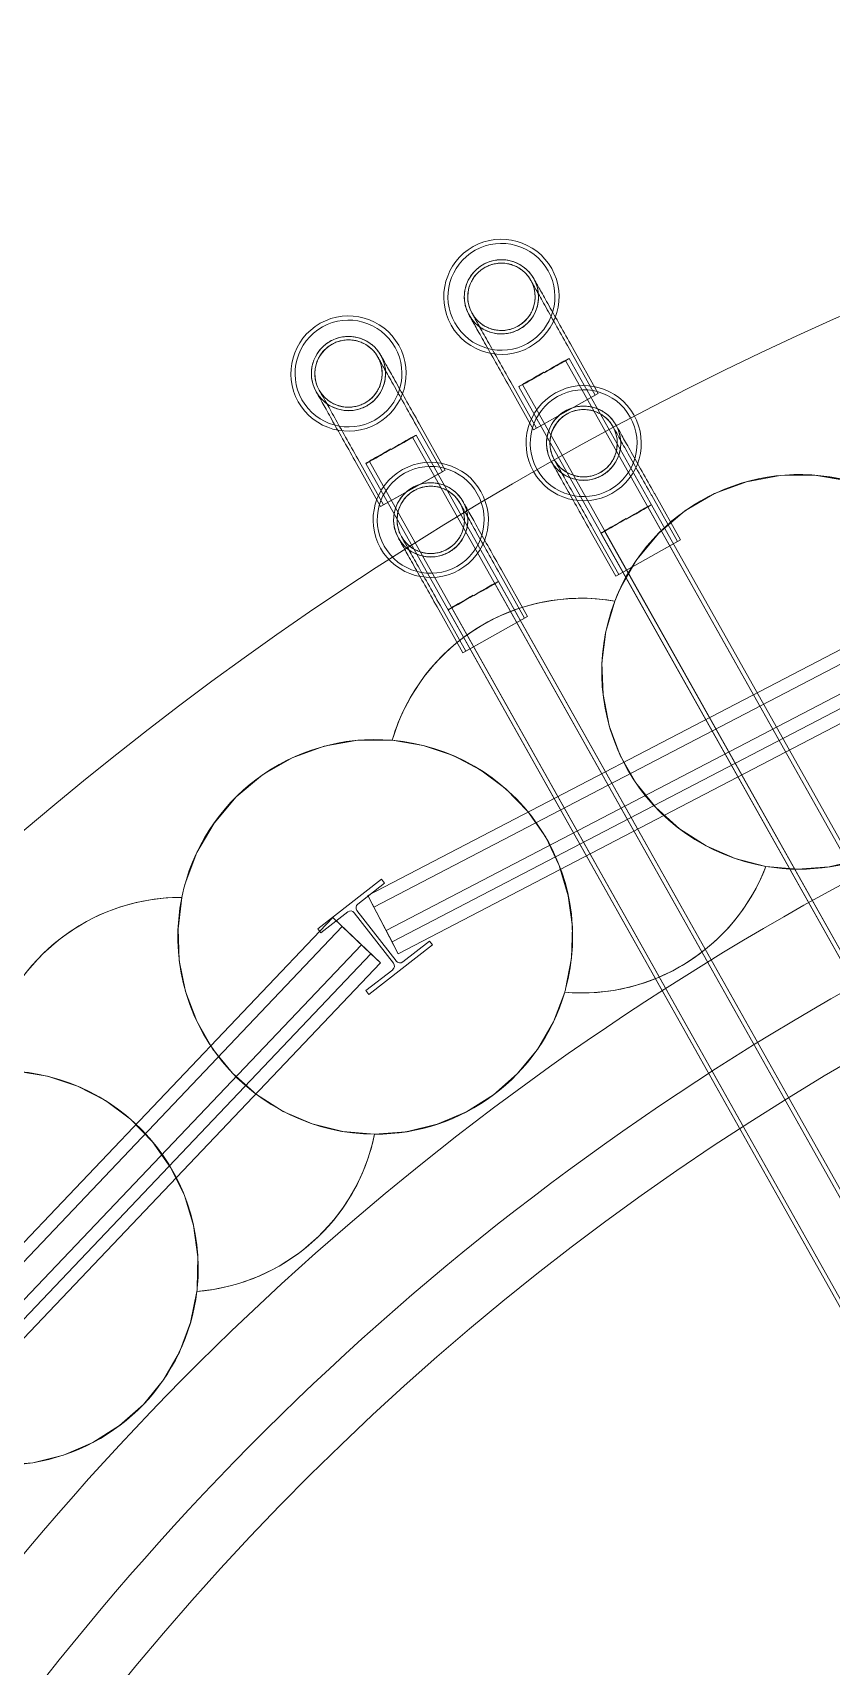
# Model space of a CAD drawing. Header units: metres. Extents: x 1753726 to 1755216, y 5920592 to 5921703.
# Drawn here: x 1754031.978 to 1754033.495, y 5920871.54 to 5920874.645 of the extents above; entities that cross this region are included whole.
import ezdxf

# ---------------------------------------------------------------- set-up
doc = ezdxf.new("R2010")
doc.units = ezdxf.units.M
for name, color, linetype, lineweight in [('A-FLOR-____-OTLN', 9, 'Continuous', 9), ('A-GENM-____-OTLN', 4, 'Continuous', 9), ('A-WALL-____-OTLN', 2, 'Continuous', 9), ('S-BEAM-____-OTLN', 7, 'Continuous', 9), ('S-FNDN-____-OTLN', 7, 'Continuous', 9)]:
    doc.layers.add(name, color=color, linetype=linetype, lineweight=lineweight)

# ---------------------------------------------------------------- blocks, each defined once
blk = doc.blocks.new('Arup_Beam_Steel I Section_UC_AU1 - 150UC30-4478139-X-ARUP-GL-HERNE_BAY_ALIGNMENT')
at = {"layer": 'S-BEAM-____-OTLN'}
for p, q in [((1754032.6408, 5920873.0356), (1754032.5201, 5920872.9416)), ((1754032.5201, 5920872.9416), (1754032.6408, 5920873.0356)), ((1754032.5959, 5920872.9887), (1754032.6466, 5920873.0282)), ((1754032.6466, 5920873.0282), (1754032.5959, 5920872.9887)), ((1754032.6466, 5920873.0282), (1754032.6408, 5920873.0356)), ((1754032.6408, 5920873.0356), (1754032.6466, 5920873.0282)), ((1754032.5259, 5920872.9342), (1754032.5766, 5920872.9737)), ((1754032.5766, 5920872.9737), (1754032.5259, 5920872.9342)), ((1754032.5891, 5920872.9721), (1754032.6637, 5920872.8763)), ((1754032.6637, 5920872.8763), (1754032.5891, 5920872.9721)), ((1754032.6689, 5920872.8804), (1754032.5943, 5920872.9762)), ((1754032.5943, 5920872.9762), (1754032.6689, 5920872.8804)), ((1754032.5201, 5920872.9416), (1754032.5259, 5920872.9342)), ((1754032.5259, 5920872.9342), (1754032.5201, 5920872.9416)), ((1754032.7321, 5920872.9183), (1754032.6814, 5920872.8788)), ((1754032.6814, 5920872.8788), (1754032.7321, 5920872.9183)), ((1754032.7379, 5920872.9109), (1754032.7321, 5920872.9183)), ((1754032.7321, 5920872.9183), (1754032.7379, 5920872.9109)), ((1754032.6171, 5920872.8169), (1754032.7379, 5920872.9109)), ((1754032.7379, 5920872.9109), (1754032.6171, 5920872.8169)), ((1754032.6621, 5920872.8638), (1754032.6114, 5920872.8243)), ((1754032.6114, 5920872.8243), (1754032.6621, 5920872.8638)), ((1754032.6114, 5920872.8243), (1754032.6171, 5920872.8169)), ((1754032.6171, 5920872.8169), (1754032.6114, 5920872.8243))]:
    blk.add_line(p, q, dxfattribs=at)
for centre, major_axis, start_param, end_param in [((1754032.6013, 5920872.9816), (-0.00888, 0.00055), 5.435782, 7.006578), ((1754032.6013, 5920872.9816), (-0.00888, 0.00055), 5.435782, 7.006578), ((1754032.5821, 5920872.9667), (-0.00868, 0.00197), 4.025861, 5.596657), ((1754032.5821, 5920872.9667), (-0.00868, 0.00197), 4.025861, 5.596657), ((1754032.6566, 5920872.8709), (-0.00589, 0.00667), 3.079588, 4.650384), ((1754032.6566, 5920872.8709), (-0.00589, 0.00667), 3.079588, 4.650384), ((1754032.6759, 5920872.8858), (-0.00521, 0.00722), 1.607489, 3.178285), ((1754032.6759, 5920872.8858), (-0.00521, 0.00722), 1.607489, 3.178285)]:
    blk.add_ellipse(centre, major_axis=major_axis, ratio=1, start_param=start_param, end_param=end_param, dxfattribs=at)
blk = doc.blocks.new('308492-ARUP-STTW-MOD-0300_rvt-1-X-ARUP-GL-HERNE_BAY_ALIGNMENT')
at = {"layer": 'A-WALL-____-OTLN'}
for p, q in [((1754034.2468, 5920873.8549), (1754032.6148, 5920873.0051)), ((1754032.6148, 5920873.0051), (1754034.2468, 5920873.8549)), ((1754034.2584, 5920873.8328), (1754032.6264, 5920872.983)), ((1754032.6495, 5920872.9386), (1754034.2815, 5920873.7884)), ((1754034.2815, 5920873.7884), (1754032.6495, 5920872.9386)), ((1754032.661, 5920872.9165), (1754034.293, 5920873.7663)), ((1754032.6726, 5920872.8943), (1754034.3046, 5920873.7441)), ((1754034.3046, 5920873.7441), (1754032.6726, 5920872.8943)), ((1754032.6726, 5920872.8943), (1754034.3046, 5920873.7441)), ((1754034.3046, 5920873.7441), (1754032.6726, 5920872.8943)), ((1754032.6726, 5920872.8943), (1754032.6148, 5920873.0051)), ((1754032.6264, 5920872.983), (1754032.6148, 5920873.0051)), ((1754032.6264, 5920872.983), (1754032.661, 5920872.9165)), ((1754032.5483, 5920872.963), (1754031.2807, 5920871.6293)), ((1754031.2807, 5920871.6293), (1754032.5483, 5920872.963)), ((1754032.5483, 5920872.963), (1754032.6389, 5920872.8769)), ((1754032.5483, 5920872.963), (1754032.5664, 5920872.9458)), ((1754032.5664, 5920872.9458), (1754031.2988, 5920871.6121)), ((1754032.5664, 5920872.9458), (1754032.6208, 5920872.8941)), ((1754032.6726, 5920872.8943), (1754032.6495, 5920872.9386)), ((1754032.6495, 5920872.9386), (1754032.6726, 5920872.8943)), ((1754031.335, 5920871.5777), (1754032.6027, 5920872.9113)), ((1754032.6027, 5920872.9113), (1754031.335, 5920871.5777)), ((1754031.3531, 5920871.5604), (1754032.6208, 5920872.8941)), ((1754032.6027, 5920872.9113), (1754032.6389, 5920872.8769)), ((1754032.6027, 5920872.9113), (1754032.6389, 5920872.8769)), ((1754032.6208, 5920872.8941), (1754032.6389, 5920872.8769)), ((1754032.6726, 5920872.8943), (1754032.661, 5920872.9165)), ((1754031.3713, 5920871.5432), (1754032.6389, 5920872.8769)), ((1754032.6389, 5920872.8769), (1754031.3713, 5920871.5432)), ((1754031.3713, 5920871.5432), (1754032.6389, 5920872.8769)), ((1754032.6389, 5920872.8769), (1754031.3713, 5920871.5432))]:
    blk.add_line(p, q, dxfattribs=at)
at = {"layer": 'S-BEAM-____-OTLN'}
for radius in [5.355, 5.355, 5.355, 5.355, 5.055, 5.055, 5.055, 5.055]:
    blk.add_arc((1754036.0701, 5920868.3196), radius, 354.1279, 174.1279, dxfattribs=at)
at = {"layer": 'S-FNDN-____-OTLN', "flags": 128}
for points in [[(1754033.0938, 5920873.5872), (1754033.1261, 5920873.6437), (1754033.1677, 5920873.6937), (1754033.2173, 5920873.7357), (1754033.2734, 5920873.7686), (1754033.3343, 5920873.7913), (1754033.3983, 5920873.8031), (1754033.4633, 5920873.8037), (1754033.5274, 5920873.793)], [(1754033.5274, 5920873.793), (1754033.4633, 5920873.8037), (1754033.3983, 5920873.8031), (1754033.3343, 5920873.7913), (1754033.2734, 5920873.7686), (1754033.2173, 5920873.7357), (1754033.1677, 5920873.6937), (1754033.1261, 5920873.6437), (1754033.0938, 5920873.5872)], [(1754033.0841, 5920873.5642), (1754033.0887, 5920873.5758), (1754033.0938, 5920873.5872)], [(1754033.0938, 5920873.5872), (1754033.0887, 5920873.5758), (1754033.0841, 5920873.5642)], [(1754033.3712, 5920873.0601), (1754033.3128, 5920873.075), (1754033.2576, 5920873.099), (1754033.2069, 5920873.1315), (1754033.162, 5920873.1718), (1754033.1242, 5920873.2187), (1754033.0944, 5920873.271), (1754033.0734, 5920873.3275), (1754033.0617, 5920873.3866), (1754033.0595, 5920873.4468), (1754033.0671, 5920873.5066), (1754033.0841, 5920873.5642)], [(1754033.0841, 5920873.5642), (1754033.0671, 5920873.5066), (1754033.0595, 5920873.4468), (1754033.0617, 5920873.3866), (1754033.0734, 5920873.3275), (1754033.0944, 5920873.271), (1754033.1242, 5920873.2187), (1754033.162, 5920873.1718), (1754033.2069, 5920873.1315), (1754033.2576, 5920873.099), (1754033.3128, 5920873.075), (1754033.3712, 5920873.0601)], [(1754032.2674, 5920873.0255), (1754032.2899, 5920873.0865), (1754032.3227, 5920873.1426), (1754032.3647, 5920873.1923), (1754032.4146, 5920873.2339), (1754032.471, 5920873.2664), (1754032.5321, 5920873.2885), (1754032.5962, 5920873.2998), (1754032.6612, 5920873.2999)], [(1754032.6612, 5920873.2999), (1754032.5962, 5920873.2998), (1754032.5321, 5920873.2885), (1754032.471, 5920873.2664), (1754032.4146, 5920873.2339), (1754032.3647, 5920873.1923), (1754032.3227, 5920873.1426), (1754032.2899, 5920873.0865), (1754032.2674, 5920873.0255)], [(1754032.6612, 5920873.2999), (1754032.7201, 5920873.29), (1754032.7767, 5920873.271), (1754032.8295, 5920873.2432), (1754032.8772, 5920873.2073), (1754032.9187, 5920873.1644), (1754032.9528, 5920873.1154), (1754032.9787, 5920873.0617), (1754032.9957, 5920873.0045), (1754033.0035, 5920872.9453), (1754033.0018, 5920872.8857), (1754032.9906, 5920872.827)], [(1754032.9906, 5920872.827), (1754033.0018, 5920872.8857), (1754033.0035, 5920872.9453), (1754032.9957, 5920873.0045), (1754032.9787, 5920873.0617), (1754032.9528, 5920873.1154), (1754032.9187, 5920873.1644), (1754032.8772, 5920873.2073), (1754032.8295, 5920873.2432), (1754032.7767, 5920873.271), (1754032.7201, 5920873.29), (1754032.6612, 5920873.2999)], [(1754033.7718, 5920873.2668), (1754033.7413, 5920873.2147), (1754033.7028, 5920873.1682), (1754033.6573, 5920873.1285), (1754033.6061, 5920873.0965), (1754033.5503, 5920873.0733), (1754033.4916, 5920873.0592), (1754033.4314, 5920873.0548), (1754033.3712, 5920873.0601)], [(1754033.3712, 5920873.0601), (1754033.4314, 5920873.0548), (1754033.4916, 5920873.0592), (1754033.5503, 5920873.0733), (1754033.6061, 5920873.0965), (1754033.6573, 5920873.1285), (1754033.7028, 5920873.1682), (1754033.7413, 5920873.2147), (1754033.7718, 5920873.2668)], [(1754032.2616, 5920873.0012), (1754032.2643, 5920873.0134), (1754032.2674, 5920873.0255)], [(1754032.2674, 5920873.0255), (1754032.2643, 5920873.0134), (1754032.2616, 5920873.0012)], [(1754032.6277, 5920872.5513), (1754032.5677, 5920872.5563), (1754032.5093, 5920872.5709), (1754032.4539, 5920872.5946), (1754032.4031, 5920872.6269), (1754032.358, 5920872.667), (1754032.32, 5920872.7137), (1754032.29, 5920872.766), (1754032.2687, 5920872.8223), (1754032.2567, 5920872.8814), (1754032.2543, 5920872.9416), (1754032.2616, 5920873.0012)], [(1754032.2616, 5920873.0012), (1754032.2543, 5920872.9416), (1754032.2567, 5920872.8814), (1754032.2687, 5920872.8223), (1754032.29, 5920872.766), (1754032.32, 5920872.7137), (1754032.358, 5920872.667), (1754032.4031, 5920872.6269), (1754032.4539, 5920872.5946), (1754032.5093, 5920872.5709), (1754032.5677, 5920872.5563), (1754032.6277, 5920872.5513)], [(1754032.9889, 5920872.821), (1754032.9674, 5920872.7646), (1754032.9371, 5920872.7124), (1754032.8987, 5920872.6657), (1754032.8534, 5920872.6258), (1754032.8023, 5920872.5937), (1754032.7466, 5920872.5702), (1754032.6879, 5920872.5559), (1754032.6277, 5920872.5513)], [(1754032.6277, 5920872.5513), (1754032.6879, 5920872.5559), (1754032.7466, 5920872.5702), (1754032.8023, 5920872.5937), (1754032.8534, 5920872.6258), (1754032.8987, 5920872.6657), (1754032.9371, 5920872.7124), (1754032.9674, 5920872.7646), (1754032.9889, 5920872.821)], [(1754031.888, 5920872.6709), (1754031.9477, 5920872.6708), (1754032.0066, 5920872.6613), (1754032.0633, 5920872.6426), (1754032.1163, 5920872.6151), (1754032.1642, 5920872.5796), (1754032.2059, 5920872.5369), (1754032.2403, 5920872.4882), (1754032.2666, 5920872.4346), (1754032.284, 5920872.3775), (1754032.2921, 5920872.3183), (1754032.2907, 5920872.2587)], [(1754032.2907, 5920872.2587), (1754032.2921, 5920872.3183), (1754032.284, 5920872.3775), (1754032.2666, 5920872.4346), (1754032.2403, 5920872.4882), (1754032.2059, 5920872.5369), (1754032.1642, 5920872.5796), (1754032.1163, 5920872.6151), (1754032.0633, 5920872.6426), (1754032.0066, 5920872.6613), (1754031.9477, 5920872.6708), (1754031.888, 5920872.6709)], [(1754031.9782, 5920871.9269), (1754031.9182, 5920871.922), (1754031.8581, 5920871.9268), (1754031.7996, 5920871.9411), (1754031.7441, 5920871.9646), (1754031.6931, 5920871.9967), (1754031.6479, 5920872.0366), (1754031.6097, 5920872.0831), (1754031.5794, 5920872.1352), (1754031.5579, 5920872.1915), (1754031.5456, 5920872.2505), (1754031.5429, 5920872.3105)], [(1754031.5429, 5920872.3105), (1754031.5456, 5920872.2505), (1754031.5579, 5920872.1915), (1754031.5794, 5920872.1352), (1754031.6097, 5920872.0831), (1754031.6479, 5920872.0366), (1754031.6931, 5920871.9967), (1754031.7441, 5920871.9646), (1754031.7996, 5920871.9411), (1754031.8581, 5920871.9268), (1754031.9182, 5920871.922), (1754031.9782, 5920871.9269)], [(1754032.29, 5920872.2525), (1754032.2781, 5920872.1933), (1754032.2568, 5920872.1368), (1754032.2266, 5920872.0845), (1754032.1885, 5920872.0376), (1754032.1434, 5920871.9975), (1754032.0923, 5920871.9652), (1754032.0368, 5920871.9415), (1754031.9782, 5920871.9269)], [(1754031.9782, 5920871.9269), (1754032.0368, 5920871.9415), (1754032.0923, 5920871.9652), (1754032.1434, 5920871.9975), (1754032.1885, 5920872.0376), (1754032.2266, 5920872.0845), (1754032.2568, 5920872.1368), (1754032.2781, 5920872.1933), (1754032.29, 5920872.2525)]]:
    blk.add_lwpolyline(points, dxfattribs=at)
at = {"layer": 'S-FNDN-____-OTLN'}
for centre, radius, start, end in [((1754036.0701, 5920868.3196), 6.325, 354.12789, 174.12789), ((1754036.0701, 5920868.3196), 6.325, 354.12789, 174.12789), ((1754033.4342, 5920873.4298), 0.375, 75.5975, 158.9741), ((1754033.4342, 5920873.4298), 0.375, 158.9741, 260.3343), ((1754033.4342, 5920873.4298), 0.375, 158.9741, 260.3343), ((1754036.0701, 5920868.3196), 5.175, 354.1279, 174.1279), ((1754036.0701, 5920868.3196), 5.175, 354.1279, 174.1279), ((1754033.4342, 5920873.4298), 0.375, 260.3343, 334.2373), ((1754033.0212, 5920873.1947), 0.375, 265.0712, 332.0226), ((1754032.2603, 5920872.6263), 0.375, 89.808, 173.1846), ((1754032.2603, 5920872.6263), 0.375, 89.808, 173.1846), ((1754032.2603, 5920872.6263), 0.375, 89.808, 161.4963), ((1754032.629, 5920872.9262), 0.375, 343.711, 344.6542), ((1754032.629, 5920872.9262), 0.375, 343.711, 344.6542), ((1754032.629, 5920872.9262), 0.375, 269.808, 343.711), ((1754031.9177, 5920872.297), 0.375, 354.1279, 94.5448), ((1754031.9177, 5920872.297), 0.375, 354.1279, 94.5448), ((1754032.2603, 5920872.6263), 0.375, 274.5448, 348.4478), ((1754032.2603, 5920872.6263), 0.375, 274.5448, 348.4478), ((1754032.2603, 5920872.6263), 0.375, 341.4963, 348.4478), ((1754032.2603, 5920872.6263), 0.375, 274.5448, 341.4963), ((1754032.2603, 5920872.6263), 0.375, 274.5448, 341.4963), ((1754031.9177, 5920872.297), 0.375, 177.9215, 279.2817), ((1754031.9177, 5920872.297), 0.375, 279.2817, 353.1846), ((1754031.9177, 5920872.297), 0.375, 279.2817, 353.1846), ((1754031.9177, 5920872.297), 0.375, 353.1846, 354.1279), ((1754031.9177, 5920872.297), 0.375, 353.1846, 354.1279)]:
    blk.add_arc(centre, radius, start, end, dxfattribs=at)
for centre, major_axis, start_param, end_param in [((1754033.4342, 5920873.4298), (0.2963, 0.2298), 0.659712, 2.114909), ((1754033.0212, 5920873.1947), (0.3284, 0.1811), 0.897999, 2.353196), ((1754033.0212, 5920873.1947), (0.314, 0.2051), 0.823538, 2.278735), ((1754033.0212, 5920873.1947), (0.3482, 0.1392), 1.021724, 2.272921), ((1754033.0212, 5920873.1947), (0.314, 0.2051), 0.823538, 2.074736), ((1754033.0212, 5920873.1947), (0.3284, 0.1811), 2.149196, 2.353196), ((1754033.0212, 5920873.1947), (0.2791, 0.2505), 1.921793, 2.125792), ((1754032.629, 5920872.9262), (0.3646, 0.0879), 1.248213, 2.70341), ((1754032.629, 5920872.9262), (0.3733, 0.036), 1.388634, 2.843831), ((1754032.629, 5920872.9262), (-0.3649, 0.0864), 3.106373, 4.858979), ((1754032.629, 5920872.9262), (-0.34, 0.1583), 3.309469, 5.062076), ((1754033.4342, 5920873.4298), (0.2633, 0.267), 3.751291, 5.041141), ((1754033.0212, 5920873.1947), (-0.0612, 0.37), 2.891684, 4.181534), ((1754033.0212, 5920873.1947), (-0.2299, 0.2963), 2.395757, 3.685606), ((1754033.0212, 5920873.1947), (-0.0612, 0.37), 4.060208, 4.181534), ((1754033.0212, 5920873.1947), (-0.322, 0.1922), 3.191445, 3.312772), ((1754033.0212, 5920873.1947), (-0.2299, 0.2963), 2.395757, 3.56428), ((1754032.2603, 5920872.6263), (0.1051, 0.36), 0.280613, 1.531811), ((1754032.629, 5920872.9262), (0.2006, 0.3168), 1.933632, 3.702701), ((1754032.629, 5920872.9262), (0.2837, 0.2452), 2.227195, 3.996264), ((1754032.629, 5920872.9262), (-0.0452, 0.3723), 3.017428, 4.307278), ((1754032.2603, 5920872.6263), (0.3468, 0.1428), 5.56965, 5.690976)]:
    blk.add_ellipse(centre, major_axis=major_axis, ratio=1, start_param=start_param, end_param=end_param, dxfattribs=at)
at = {"layer": 'S-BEAM-____-OTLN'}
blk.add_blockref('Arup_Beam_Steel I Section_UC_AU1 - 150UC30-4478139-X-ARUP-GL-HERNE_BAY_ALIGNMENT', (0, 0), dxfattribs=at)
blk = doc.blocks.new('WSL_Vent Type A - WSL_Vent Type A-5060840-X-ARUP-GL-HERNE_BAY_ALIGNMENT')
at = {"layer": 'A-GENM-____-OTLN'}
for p, q in [((-0.15, 0.0705), (-0.25, 0.0705)), ((-0.25, 0.0705), (-0.25, -0.0705)), ((-0.25, 0.0705), (-0.25, -0.0705)), ((-0.15, 0.064), (-0.25, 0.064)), ((-0.25, -0.064), (-0.25, 0.064)), ((-0.25, -0.064), (-0.25, 0.064)), ((-0.165, 0.055), (-4.1148, 0.055)), ((-0.165, 0.047), (-4.1148, 0.047)), ((-4.1148, -0.047), (-0.165, -0.047)), ((-4.1148, -0.055), (-0.165, -0.055)), ((-0.25, -0.064), (-0.15, -0.064)), ((-0.25, -0.0705), (-0.15, -0.0705))]:
    blk.add_line(p, q, dxfattribs=at)
at = {"layer": 'A-GENM-____-OTLN', "flags": 128}
for points in [[(-0.15, 0.0705), (-0.144, 0.0705), (-0.138, 0.0705), (-0.132, 0.0705), (-0.1261, 0.0705), (-0.1202, 0.0705), (-0.1143, 0.0705), (-0.1085, 0.0705), (-0.1028, 0.0705), (-0.0972, 0.0705), (-0.0916, 0.0705), (-0.0861, 0.0705), (-0.0807, 0.0705), (-0.0755, 0.0705), (-0.0703, 0.0705), (-0.0653, 0.0705), (-0.0604, 0.0705), (-0.0557, 0.0705), (-0.0511, 0.0705), (-0.0467, 0.0705), (-0.0424, 0.0705), (-0.0383, 0.0705), (-0.0344, 0.0705), (-0.0307, 0.0705), (-0.0271, 0.0705), (-0.0238, 0.0705), (-0.0206, 0.0705), (-0.0177, 0.0705), (-0.015, 0.0705), (-0.0125, 0.0705), (-0.0102, 0.0705), (-0.0081, 0.0705), (-0.0063, 0.0705), (-0.0047, 0.0705), (-0.0033, 0.0705), (-0.0022, 0.0705), (-0.0013, 0.0705), (-0.0006, 0.0705), (-0.0002, 0.0705), (0, 0.0705)], [(-0.15, 0.064), (-0.144, 0.064), (-0.138, 0.064), (-0.132, 0.064), (-0.1261, 0.064), (-0.1202, 0.064), (-0.1143, 0.064), (-0.1085, 0.064), (-0.1028, 0.064), (-0.0972, 0.064), (-0.0916, 0.064), (-0.0861, 0.064), (-0.0807, 0.064), (-0.0755, 0.064), (-0.0703, 0.064), (-0.0653, 0.064), (-0.0604, 0.064), (-0.0557, 0.064), (-0.0511, 0.064), (-0.0467, 0.064), (-0.0424, 0.064), (-0.0383, 0.064), (-0.0344, 0.064), (-0.0307, 0.064), (-0.0271, 0.064), (-0.0238, 0.064), (-0.0206, 0.064), (-0.0177, 0.064), (-0.015, 0.064), (-0.0125, 0.064), (-0.0102, 0.064), (-0.0081, 0.064), (-0.0063, 0.064), (-0.0047, 0.064), (-0.0033, 0.064), (-0.0022, 0.064), (-0.0013, 0.064), (-0.0006, 0.064), (-0.0002, 0.064), (0, 0.064)], [(0, -0.0705), (-0.0028, -0.0704), (-0.0056, -0.0703), (-0.0084, -0.07), (-0.0112, -0.0696), (-0.014, -0.0691), (-0.0168, -0.0685), (-0.0195, -0.0678), (-0.0222, -0.0669), (-0.0248, -0.066), (-0.0275, -0.0649), (-0.03, -0.0638), (-0.0326, -0.0625), (-0.035, -0.0612), (-0.0374, -0.0597), (-0.0398, -0.0582), (-0.0421, -0.0565), (-0.0443, -0.0548), (-0.0465, -0.053), (-0.0486, -0.0511), (-0.0506, -0.0491), (-0.0525, -0.0471), (-0.0543, -0.0449), (-0.0561, -0.0427), (-0.0578, -0.0404), (-0.0593, -0.0381), (-0.0608, -0.0357), (-0.0622, -0.0332), (-0.0635, -0.0307), (-0.0646, -0.0282), (-0.0657, -0.0255), (-0.0667, -0.0229), (-0.0675, -0.0202), (-0.0683, -0.0175), (-0.0689, -0.0148), (-0.0695, -0.012), (-0.0699, -0.0092), (-0.0702, -0.0064), (-0.0704, -0.0036), (-0.0705, -0.0008), (-0.0705, 0.0021), (-0.0703, 0.0049), (-0.0701, 0.0077), (-0.0697, 0.0105), (-0.0692, 0.0133), (-0.0687, 0.016), (-0.068, 0.0188), (-0.0672, 0.0215), (-0.0662, 0.0241), (-0.0652, 0.0268), (-0.0641, 0.0293), (-0.0629, 0.0319), (-0.0616, 0.0344), (-0.0601, 0.0368), (-0.0586, 0.0392), (-0.057, 0.0415), (-0.0553, 0.0437), (-0.0535, 0.0459), (-0.0516, 0.048), (-0.0497, 0.05), (-0.0476, 0.052), (-0.0455, 0.0538), (-0.0433, 0.0556), (-0.0411, 0.0573), (-0.0387, 0.0589), (-0.0363, 0.0604), (-0.0339, 0.0618), (-0.0314, 0.0631), (-0.0288, 0.0643), (-0.0263, 0.0654), (-0.0236, 0.0664), (-0.0209, 0.0673), (-0.0182, 0.0681), (-0.0155, 0.0688), (-0.0127, 0.0693), (-0.0099, 0.0698), (-0.0071, 0.0701), (-0.0043, 0.0704), (-0.0015, 0.0705), (0, 0.0705)], [(0, 0.064), (-0.0026, 0.0639), (-0.0051, 0.0638), (-0.0077, 0.0635), (-0.0102, 0.0632), (-0.0127, 0.0627), (-0.0152, 0.0622), (-0.0177, 0.0615), (-0.0201, 0.0608), (-0.0225, 0.0599), (-0.0249, 0.0589), (-0.0273, 0.0579), (-0.0296, 0.0568), (-0.0318, 0.0555), (-0.034, 0.0542), (-0.0361, 0.0528), (-0.0382, 0.0513), (-0.0402, 0.0498), (-0.0422, 0.0481), (-0.0441, 0.0464), (-0.0459, 0.0446), (-0.0477, 0.0427), (-0.0493, 0.0408), (-0.0509, 0.0388), (-0.0524, 0.0367), (-0.0539, 0.0346), (-0.0552, 0.0324), (-0.0564, 0.0302), (-0.0576, 0.0279), (-0.0587, 0.0256), (-0.0597, 0.0232), (-0.0605, 0.0208), (-0.0613, 0.0183), (-0.062, 0.0159), (-0.0626, 0.0134), (-0.0631, 0.0109), (-0.0635, 0.0083), (-0.0637, 0.0058), (-0.0639, 0.0032), (-0.064, 0.0007), (-0.064, -0.0019), (-0.0638, -0.0044), (-0.0636, -0.007), (-0.0633, -0.0095), (-0.0629, -0.012), (-0.0623, -0.0145), (-0.0617, -0.017), (-0.061, -0.0195), (-0.0601, -0.0219), (-0.0592, -0.0243), (-0.0582, -0.0266), (-0.0571, -0.0289), (-0.0559, -0.0312), (-0.0546, -0.0334), (-0.0532, -0.0356), (-0.0517, -0.0377), (-0.0502, -0.0397), (-0.0486, -0.0417), (-0.0469, -0.0436), (-0.0451, -0.0454), (-0.0432, -0.0472), (-0.0413, -0.0489), (-0.0393, -0.0505), (-0.0373, -0.052), (-0.0352, -0.0535), (-0.033, -0.0548), (-0.0308, -0.0561), (-0.0285, -0.0573), (-0.0262, -0.0584), (-0.0238, -0.0594), (-0.0214, -0.0603), (-0.019, -0.0611), (-0.0166, -0.0618), (-0.0141, -0.0624), (-0.0116, -0.0629), (-0.009, -0.0634), (-0.0065, -0.0637), (-0.0039, -0.0639), (-0.0014, -0.064), (0, -0.064)], [(0, 0.0705), (0.0028, 0.0704), (0.0056, 0.0703), (0.0084, 0.07), (0.0112, 0.0696), (0.014, 0.0691), (0.0168, 0.0685), (0.0195, 0.0678), (0.0222, 0.0669), (0.0248, 0.066), (0.0275, 0.0649), (0.03, 0.0638), (0.0326, 0.0625), (0.035, 0.0612), (0.0374, 0.0597), (0.0398, 0.0582), (0.0421, 0.0565), (0.0443, 0.0548), (0.0465, 0.053), (0.0486, 0.0511), (0.0506, 0.0491), (0.0525, 0.0471), (0.0543, 0.0449), (0.0561, 0.0427), (0.0578, 0.0404), (0.0593, 0.0381), (0.0608, 0.0357), (0.0622, 0.0332), (0.0635, 0.0307), (0.0646, 0.0282), (0.0657, 0.0255), (0.0667, 0.0229), (0.0675, 0.0202), (0.0683, 0.0175), (0.0689, 0.0148), (0.0695, 0.012), (0.0699, 0.0092), (0.0702, 0.0064), (0.0704, 0.0036), (0.0705, 0.0008), (0.0705, -0.0021), (0.0703, -0.0049), (0.0701, -0.0077), (0.0697, -0.0105), (0.0692, -0.0133), (0.0687, -0.016), (0.068, -0.0188), (0.0672, -0.0215), (0.0662, -0.0241), (0.0652, -0.0268), (0.0641, -0.0293), (0.0629, -0.0319), (0.0616, -0.0344), (0.0601, -0.0368), (0.0586, -0.0392), (0.057, -0.0415), (0.0553, -0.0437), (0.0535, -0.0459), (0.0516, -0.048), (0.0497, -0.05), (0.0476, -0.052), (0.0455, -0.0538), (0.0433, -0.0556), (0.0411, -0.0573), (0.0387, -0.0589), (0.0363, -0.0604), (0.0339, -0.0618), (0.0314, -0.0631), (0.0288, -0.0643), (0.0263, -0.0654), (0.0236, -0.0664), (0.0209, -0.0673), (0.0182, -0.0681), (0.0155, -0.0688), (0.0127, -0.0693), (0.0099, -0.0698), (0.0071, -0.0701), (0.0043, -0.0704), (0.0015, -0.0705), (0, -0.0705)], [(0, -0.064), (0.0026, -0.0639), (0.0051, -0.0638), (0.0077, -0.0635), (0.0102, -0.0632), (0.0127, -0.0627), (0.0152, -0.0622), (0.0177, -0.0615), (0.0201, -0.0608), (0.0225, -0.0599), (0.0249, -0.0589), (0.0273, -0.0579), (0.0296, -0.0568), (0.0318, -0.0555), (0.034, -0.0542), (0.0361, -0.0528), (0.0382, -0.0513), (0.0402, -0.0498), (0.0422, -0.0481), (0.0441, -0.0464), (0.0459, -0.0446), (0.0477, -0.0427), (0.0493, -0.0408), (0.0509, -0.0388), (0.0524, -0.0367), (0.0539, -0.0346), (0.0552, -0.0324), (0.0564, -0.0302), (0.0576, -0.0279), (0.0587, -0.0256), (0.0597, -0.0232), (0.0605, -0.0208), (0.0613, -0.0183), (0.062, -0.0159), (0.0626, -0.0134), (0.0631, -0.0109), (0.0635, -0.0083), (0.0637, -0.0058), (0.0639, -0.0032), (0.064, -0.0007), (0.064, 0.0019), (0.0638, 0.0044), (0.0636, 0.007), (0.0633, 0.0095), (0.0629, 0.012), (0.0623, 0.0145), (0.0617, 0.017), (0.061, 0.0195), (0.0601, 0.0219), (0.0592, 0.0243), (0.0582, 0.0266), (0.0571, 0.0289), (0.0559, 0.0312), (0.0546, 0.0334), (0.0532, 0.0356), (0.0517, 0.0377), (0.0502, 0.0397), (0.0486, 0.0417), (0.0469, 0.0436), (0.0451, 0.0454), (0.0432, 0.0472), (0.0413, 0.0489), (0.0393, 0.0505), (0.0373, 0.052), (0.0352, 0.0535), (0.033, 0.0548), (0.0308, 0.0561), (0.0285, 0.0573), (0.0262, 0.0584), (0.0238, 0.0594), (0.0214, 0.0603), (0.019, 0.0611), (0.0166, 0.0618), (0.0141, 0.0624), (0.0116, 0.0629), (0.009, 0.0634), (0.0065, 0.0637), (0.0039, 0.0639), (0.0014, 0.064), (0, 0.064)], [(0, -0.064), (-0.0001, -0.064), (-0.0005, -0.064), (-0.0011, -0.064), (-0.0019, -0.064), (-0.003, -0.064), (-0.0043, -0.064), (-0.0058, -0.064), (-0.0076, -0.064), (-0.0096, -0.064), (-0.0118, -0.064), (-0.0143, -0.064), (-0.017, -0.064), (-0.0198, -0.064), (-0.0229, -0.064), (-0.0262, -0.064), (-0.0297, -0.064), (-0.0334, -0.064), (-0.0372, -0.064), (-0.0413, -0.064), (-0.0455, -0.064), (-0.0499, -0.064), (-0.0544, -0.064), (-0.0591, -0.064), (-0.064, -0.064), (-0.069, -0.064), (-0.0741, -0.064), (-0.0793, -0.064), (-0.0846, -0.064), (-0.0901, -0.064), (-0.0956, -0.064), (-0.1013, -0.064), (-0.107, -0.064), (-0.1128, -0.064), (-0.1186, -0.064), (-0.1245, -0.064), (-0.1304, -0.064), (-0.1364, -0.064), (-0.1424, -0.064), (-0.1484, -0.064), (-0.15, -0.064)], [(0, -0.0705), (-0.0001, -0.0705), (-0.0005, -0.0705), (-0.0011, -0.0705), (-0.0019, -0.0705), (-0.003, -0.0705), (-0.0043, -0.0705), (-0.0058, -0.0705), (-0.0076, -0.0705), (-0.0096, -0.0705), (-0.0118, -0.0705), (-0.0143, -0.0705), (-0.017, -0.0705), (-0.0198, -0.0705), (-0.0229, -0.0705), (-0.0262, -0.0705), (-0.0297, -0.0705), (-0.0334, -0.0705), (-0.0372, -0.0705), (-0.0413, -0.0705), (-0.0455, -0.0705), (-0.0499, -0.0705), (-0.0544, -0.0705), (-0.0591, -0.0705), (-0.064, -0.0705), (-0.069, -0.0705), (-0.0741, -0.0705), (-0.0793, -0.0705), (-0.0846, -0.0705), (-0.0901, -0.0705), (-0.0956, -0.0705), (-0.1013, -0.0705), (-0.107, -0.0705), (-0.1128, -0.0705), (-0.1186, -0.0705), (-0.1245, -0.0705), (-0.1304, -0.0705), (-0.1364, -0.0705), (-0.1424, -0.0705), (-0.1484, -0.0705), (-0.15, -0.0705)]]:
    blk.add_lwpolyline(points, dxfattribs=at)
at = {"layer": 'A-GENM-____-OTLN'}
for radius, start, end in [(0.1095, 0, 180), (0.1095, 0, 180), (0.1015, 0, 180), (0.1015, 0, 180), (0.1095, 180, 0), (0.1095, 180, 0), (0.1015, 180, 0), (0.1015, 180, 0)]:
    blk.add_arc((0, 0), radius, start, end, dxfattribs=at)
for centre, major_axis, ratio, start_param, end_param in [((0, 0), (0, 0.0705), 1, 0, 3.141593), ((0, 0), (0.064, 0), 1, 1.570796, 4.712389), ((0, 0), (0, 0.0705), 1, 3.141593, 6.283185), ((0, 0), (0.064, 0), 1, 4.712389, 7.853982), ((-0.165, 0), (0, 0.055), 0.009999, 4.712389, 7.853982), ((-0.165, 0), (0, 0.047), 0.009999, 4.712389, 7.853982), ((-0.165, 0), (0, 0.055), 0.009999, 1.570796, 4.712389), ((-0.165, 0), (0, 0.047), 0.009999, 1.570796, 4.712389)]:
    blk.add_ellipse(centre, major_axis=major_axis, ratio=ratio, start_param=start_param, end_param=end_param, dxfattribs=at)
blk = doc.blocks.new('WSL_Vent Type A - WSL_Vent Type A-5060841-X-ARUP-GL-HERNE_BAY_ALIGNMENT')
at = {"layer": 'A-GENM-____-OTLN'}
for p, q in [((-0.15, 0.0705), (-0.25, 0.0705)), ((-0.25, 0.0705), (-0.25, -0.0705)), ((-0.25, 0.0705), (-0.25, -0.0705)), ((-0.15, 0.064), (-0.25, 0.064)), ((-0.25, -0.064), (-0.25, 0.064)), ((-0.25, -0.064), (-0.25, 0.064)), ((-0.165, 0.055), (-4.4338, 0.055)), ((-0.165, 0.047), (-4.4338, 0.047)), ((-4.4338, -0.047), (-0.165, -0.047)), ((-4.4338, -0.055), (-0.165, -0.055)), ((-0.25, -0.064), (-0.15, -0.064)), ((-0.25, -0.0705), (-0.15, -0.0705))]:
    blk.add_line(p, q, dxfattribs=at)
at = {"layer": 'A-GENM-____-OTLN', "flags": 128}
for points in [[(-0.15, 0.0705), (-0.144, 0.0705), (-0.138, 0.0705), (-0.132, 0.0705), (-0.1261, 0.0705), (-0.1202, 0.0705), (-0.1143, 0.0705), (-0.1085, 0.0705), (-0.1028, 0.0705), (-0.0972, 0.0705), (-0.0916, 0.0705), (-0.0861, 0.0705), (-0.0807, 0.0705), (-0.0755, 0.0705), (-0.0703, 0.0705), (-0.0653, 0.0705), (-0.0604, 0.0705), (-0.0557, 0.0705), (-0.0511, 0.0705), (-0.0467, 0.0705), (-0.0424, 0.0705), (-0.0383, 0.0705), (-0.0344, 0.0705), (-0.0307, 0.0705), (-0.0271, 0.0705), (-0.0238, 0.0705), (-0.0206, 0.0705), (-0.0177, 0.0705), (-0.015, 0.0705), (-0.0125, 0.0705), (-0.0102, 0.0705), (-0.0081, 0.0705), (-0.0063, 0.0705), (-0.0047, 0.0705), (-0.0033, 0.0705), (-0.0022, 0.0705), (-0.0013, 0.0705), (-0.0006, 0.0705), (-0.0002, 0.0705), (0, 0.0705)], [(-0.15, 0.064), (-0.144, 0.064), (-0.138, 0.064), (-0.132, 0.064), (-0.1261, 0.064), (-0.1202, 0.064), (-0.1143, 0.064), (-0.1085, 0.064), (-0.1028, 0.064), (-0.0972, 0.064), (-0.0916, 0.064), (-0.0861, 0.064), (-0.0807, 0.064), (-0.0755, 0.064), (-0.0703, 0.064), (-0.0653, 0.064), (-0.0604, 0.064), (-0.0557, 0.064), (-0.0511, 0.064), (-0.0467, 0.064), (-0.0424, 0.064), (-0.0383, 0.064), (-0.0344, 0.064), (-0.0307, 0.064), (-0.0271, 0.064), (-0.0238, 0.064), (-0.0206, 0.064), (-0.0177, 0.064), (-0.015, 0.064), (-0.0125, 0.064), (-0.0102, 0.064), (-0.0081, 0.064), (-0.0063, 0.064), (-0.0047, 0.064), (-0.0033, 0.064), (-0.0022, 0.064), (-0.0013, 0.064), (-0.0006, 0.064), (-0.0002, 0.064), (0, 0.064)], [(0, -0.0705), (-0.0028, -0.0704), (-0.0056, -0.0703), (-0.0084, -0.07), (-0.0112, -0.0696), (-0.014, -0.0691), (-0.0168, -0.0685), (-0.0195, -0.0678), (-0.0222, -0.0669), (-0.0248, -0.066), (-0.0275, -0.0649), (-0.03, -0.0638), (-0.0326, -0.0625), (-0.035, -0.0612), (-0.0374, -0.0597), (-0.0398, -0.0582), (-0.0421, -0.0565), (-0.0443, -0.0548), (-0.0465, -0.053), (-0.0486, -0.0511), (-0.0506, -0.0491), (-0.0525, -0.0471), (-0.0543, -0.0449), (-0.0561, -0.0427), (-0.0578, -0.0404), (-0.0593, -0.0381), (-0.0608, -0.0357), (-0.0622, -0.0332), (-0.0635, -0.0307), (-0.0646, -0.0282), (-0.0657, -0.0255), (-0.0667, -0.0229), (-0.0675, -0.0202), (-0.0683, -0.0175), (-0.0689, -0.0148), (-0.0695, -0.012), (-0.0699, -0.0092), (-0.0702, -0.0064), (-0.0704, -0.0036), (-0.0705, -0.0008), (-0.0705, 0.0021), (-0.0703, 0.0049), (-0.0701, 0.0077), (-0.0697, 0.0105), (-0.0692, 0.0133), (-0.0687, 0.016), (-0.068, 0.0188), (-0.0672, 0.0215), (-0.0662, 0.0241), (-0.0652, 0.0268), (-0.0641, 0.0293), (-0.0629, 0.0319), (-0.0616, 0.0344), (-0.0601, 0.0368), (-0.0586, 0.0392), (-0.057, 0.0415), (-0.0553, 0.0437), (-0.0535, 0.0459), (-0.0516, 0.048), (-0.0497, 0.05), (-0.0476, 0.052), (-0.0455, 0.0538), (-0.0433, 0.0556), (-0.0411, 0.0573), (-0.0387, 0.0589), (-0.0363, 0.0604), (-0.0339, 0.0618), (-0.0314, 0.0631), (-0.0288, 0.0643), (-0.0263, 0.0654), (-0.0236, 0.0664), (-0.0209, 0.0673), (-0.0182, 0.0681), (-0.0155, 0.0688), (-0.0127, 0.0693), (-0.0099, 0.0698), (-0.0071, 0.0701), (-0.0043, 0.0704), (-0.0015, 0.0705), (0, 0.0705)], [(0, 0.064), (-0.0026, 0.0639), (-0.0051, 0.0638), (-0.0077, 0.0635), (-0.0102, 0.0632), (-0.0127, 0.0627), (-0.0152, 0.0622), (-0.0177, 0.0615), (-0.0201, 0.0608), (-0.0225, 0.0599), (-0.0249, 0.0589), (-0.0273, 0.0579), (-0.0296, 0.0568), (-0.0318, 0.0555), (-0.034, 0.0542), (-0.0361, 0.0528), (-0.0382, 0.0513), (-0.0402, 0.0498), (-0.0422, 0.0481), (-0.0441, 0.0464), (-0.0459, 0.0446), (-0.0477, 0.0427), (-0.0493, 0.0408), (-0.0509, 0.0388), (-0.0524, 0.0367), (-0.0539, 0.0346), (-0.0552, 0.0324), (-0.0564, 0.0302), (-0.0576, 0.0279), (-0.0587, 0.0256), (-0.0597, 0.0232), (-0.0605, 0.0208), (-0.0613, 0.0183), (-0.062, 0.0159), (-0.0626, 0.0134), (-0.0631, 0.0109), (-0.0635, 0.0083), (-0.0637, 0.0058), (-0.0639, 0.0032), (-0.064, 0.0007), (-0.064, -0.0019), (-0.0638, -0.0044), (-0.0636, -0.007), (-0.0633, -0.0095), (-0.0629, -0.012), (-0.0623, -0.0145), (-0.0617, -0.017), (-0.061, -0.0195), (-0.0601, -0.0219), (-0.0592, -0.0243), (-0.0582, -0.0266), (-0.0571, -0.0289), (-0.0559, -0.0312), (-0.0546, -0.0334), (-0.0532, -0.0356), (-0.0517, -0.0377), (-0.0502, -0.0397), (-0.0486, -0.0417), (-0.0469, -0.0436), (-0.0451, -0.0454), (-0.0432, -0.0472), (-0.0413, -0.0489), (-0.0393, -0.0505), (-0.0373, -0.052), (-0.0352, -0.0535), (-0.033, -0.0548), (-0.0308, -0.0561), (-0.0285, -0.0573), (-0.0262, -0.0584), (-0.0238, -0.0594), (-0.0214, -0.0603), (-0.019, -0.0611), (-0.0166, -0.0618), (-0.0141, -0.0624), (-0.0116, -0.0629), (-0.009, -0.0634), (-0.0065, -0.0637), (-0.0039, -0.0639), (-0.0014, -0.064), (0, -0.064)], [(0, 0.0705), (0.0028, 0.0704), (0.0056, 0.0703), (0.0084, 0.07), (0.0112, 0.0696), (0.014, 0.0691), (0.0168, 0.0685), (0.0195, 0.0678), (0.0222, 0.0669), (0.0248, 0.066), (0.0275, 0.0649), (0.03, 0.0638), (0.0326, 0.0625), (0.035, 0.0612), (0.0374, 0.0597), (0.0398, 0.0582), (0.0421, 0.0565), (0.0443, 0.0548), (0.0465, 0.053), (0.0486, 0.0511), (0.0506, 0.0491), (0.0525, 0.0471), (0.0543, 0.0449), (0.0561, 0.0427), (0.0578, 0.0404), (0.0593, 0.0381), (0.0608, 0.0357), (0.0622, 0.0332), (0.0635, 0.0307), (0.0646, 0.0282), (0.0657, 0.0255), (0.0667, 0.0229), (0.0675, 0.0202), (0.0683, 0.0175), (0.0689, 0.0148), (0.0695, 0.012), (0.0699, 0.0092), (0.0702, 0.0064), (0.0704, 0.0036), (0.0705, 0.0008), (0.0705, -0.0021), (0.0703, -0.0049), (0.0701, -0.0077), (0.0697, -0.0105), (0.0692, -0.0133), (0.0687, -0.016), (0.068, -0.0188), (0.0672, -0.0215), (0.0662, -0.0241), (0.0652, -0.0268), (0.0641, -0.0293), (0.0629, -0.0319), (0.0616, -0.0344), (0.0601, -0.0368), (0.0586, -0.0392), (0.057, -0.0415), (0.0553, -0.0437), (0.0535, -0.0459), (0.0516, -0.048), (0.0497, -0.05), (0.0476, -0.052), (0.0455, -0.0538), (0.0433, -0.0556), (0.0411, -0.0573), (0.0387, -0.0589), (0.0363, -0.0604), (0.0339, -0.0618), (0.0314, -0.0631), (0.0288, -0.0643), (0.0263, -0.0654), (0.0236, -0.0664), (0.0209, -0.0673), (0.0182, -0.0681), (0.0155, -0.0688), (0.0127, -0.0693), (0.0099, -0.0698), (0.0071, -0.0701), (0.0043, -0.0704), (0.0015, -0.0705), (0, -0.0705)], [(0, -0.064), (0.0026, -0.0639), (0.0051, -0.0638), (0.0077, -0.0635), (0.0102, -0.0632), (0.0127, -0.0627), (0.0152, -0.0622), (0.0177, -0.0615), (0.0201, -0.0608), (0.0225, -0.0599), (0.0249, -0.0589), (0.0273, -0.0579), (0.0296, -0.0568), (0.0318, -0.0555), (0.034, -0.0542), (0.0361, -0.0528), (0.0382, -0.0513), (0.0402, -0.0498), (0.0422, -0.0481), (0.0441, -0.0464), (0.0459, -0.0446), (0.0477, -0.0427), (0.0493, -0.0408), (0.0509, -0.0388), (0.0524, -0.0367), (0.0539, -0.0346), (0.0552, -0.0324), (0.0564, -0.0302), (0.0576, -0.0279), (0.0587, -0.0256), (0.0597, -0.0232), (0.0605, -0.0208), (0.0613, -0.0183), (0.062, -0.0159), (0.0626, -0.0134), (0.0631, -0.0109), (0.0635, -0.0083), (0.0637, -0.0058), (0.0639, -0.0032), (0.064, -0.0007), (0.064, 0.0019), (0.0638, 0.0044), (0.0636, 0.007), (0.0633, 0.0095), (0.0629, 0.012), (0.0623, 0.0145), (0.0617, 0.017), (0.061, 0.0195), (0.0601, 0.0219), (0.0592, 0.0243), (0.0582, 0.0266), (0.0571, 0.0289), (0.0559, 0.0312), (0.0546, 0.0334), (0.0532, 0.0356), (0.0517, 0.0377), (0.0502, 0.0397), (0.0486, 0.0417), (0.0469, 0.0436), (0.0451, 0.0454), (0.0432, 0.0472), (0.0413, 0.0489), (0.0393, 0.0505), (0.0373, 0.052), (0.0352, 0.0535), (0.033, 0.0548), (0.0308, 0.0561), (0.0285, 0.0573), (0.0262, 0.0584), (0.0238, 0.0594), (0.0214, 0.0603), (0.019, 0.0611), (0.0166, 0.0618), (0.0141, 0.0624), (0.0116, 0.0629), (0.009, 0.0634), (0.0065, 0.0637), (0.0039, 0.0639), (0.0014, 0.064), (0, 0.064)], [(0, -0.064), (-0.0001, -0.064), (-0.0005, -0.064), (-0.0011, -0.064), (-0.0019, -0.064), (-0.003, -0.064), (-0.0043, -0.064), (-0.0058, -0.064), (-0.0076, -0.064), (-0.0096, -0.064), (-0.0118, -0.064), (-0.0143, -0.064), (-0.017, -0.064), (-0.0198, -0.064), (-0.0229, -0.064), (-0.0262, -0.064), (-0.0297, -0.064), (-0.0334, -0.064), (-0.0372, -0.064), (-0.0413, -0.064), (-0.0455, -0.064), (-0.0499, -0.064), (-0.0544, -0.064), (-0.0591, -0.064), (-0.064, -0.064), (-0.069, -0.064), (-0.0741, -0.064), (-0.0793, -0.064), (-0.0846, -0.064), (-0.0901, -0.064), (-0.0956, -0.064), (-0.1013, -0.064), (-0.107, -0.064), (-0.1128, -0.064), (-0.1186, -0.064), (-0.1245, -0.064), (-0.1304, -0.064), (-0.1364, -0.064), (-0.1424, -0.064), (-0.1484, -0.064), (-0.15, -0.064)], [(0, -0.0705), (-0.0001, -0.0705), (-0.0005, -0.0705), (-0.0011, -0.0705), (-0.0019, -0.0705), (-0.003, -0.0705), (-0.0043, -0.0705), (-0.0058, -0.0705), (-0.0076, -0.0705), (-0.0096, -0.0705), (-0.0118, -0.0705), (-0.0143, -0.0705), (-0.017, -0.0705), (-0.0198, -0.0705), (-0.0229, -0.0705), (-0.0262, -0.0705), (-0.0297, -0.0705), (-0.0334, -0.0705), (-0.0372, -0.0705), (-0.0413, -0.0705), (-0.0455, -0.0705), (-0.0499, -0.0705), (-0.0544, -0.0705), (-0.0591, -0.0705), (-0.064, -0.0705), (-0.069, -0.0705), (-0.0741, -0.0705), (-0.0793, -0.0705), (-0.0846, -0.0705), (-0.0901, -0.0705), (-0.0956, -0.0705), (-0.1013, -0.0705), (-0.107, -0.0705), (-0.1128, -0.0705), (-0.1186, -0.0705), (-0.1245, -0.0705), (-0.1304, -0.0705), (-0.1364, -0.0705), (-0.1424, -0.0705), (-0.1484, -0.0705), (-0.15, -0.0705)]]:
    blk.add_lwpolyline(points, dxfattribs=at)
at = {"layer": 'A-GENM-____-OTLN'}
for radius, start, end in [(0.1095, 0, 180), (0.1095, 0, 180), (0.1015, 0, 180), (0.1015, 0, 180), (0.1095, 180, 0), (0.1095, 180, 0), (0.1015, 180, 0), (0.1015, 180, 0)]:
    blk.add_arc((0, 0), radius, start, end, dxfattribs=at)
for centre, major_axis, ratio, start_param, end_param in [((0, 0), (0, 0.0705), 1, 0, 3.141593), ((0, 0), (0.064, 0), 1, 1.570796, 4.712389), ((0, 0), (0, 0.0705), 1, 3.141593, 6.283185), ((0, 0), (0.064, 0), 1, 4.712389, 7.853982), ((-0.165, 0), (0, 0.055), 0.009999, 4.712389, 7.853982), ((-0.165, 0), (0, 0.047), 0.009999, 4.712389, 7.853982), ((-0.165, 0), (0, 0.055), 0.009999, 1.570796, 4.712389), ((-0.165, 0), (0, 0.047), 0.009999, 1.570796, 4.712389)]:
    blk.add_ellipse(centre, major_axis=major_axis, ratio=ratio, start_param=start_param, end_param=end_param, dxfattribs=at)
blk = doc.blocks.new('308492-ARUP-STPW-MOD-1900_rvt-1-X-ARUP-GL-HERNE_BAY_ALIGNMENT')
at = {"layer": 'A-FLOR-____-OTLN'}
blk.add_arc((1754036.0701, 5920868.3196), 3.35, 0, 180, dxfattribs=at)
blk.add_arc((1754036.0701, 5920868.3196), 3.35, 0, 180, dxfattribs=at)
at = {"layer": 'A-GENM-____-OTLN', "rotation": 119.3231307845288}
for name, p in [('WSL_Vent Type A - WSL_Vent Type A-5060841-X-ARUP-GL-HERNE_BAY_ALIGNMENT', (1754032.8687, 5920874.1426)), ('WSL_Vent Type A - WSL_Vent Type A-5060841-X-ARUP-GL-HERNE_BAY_ALIGNMENT', (1754032.5782, 5920873.9968)), ('WSL_Vent Type A - WSL_Vent Type A-5060840-X-ARUP-GL-HERNE_BAY_ALIGNMENT', (1754033.0249, 5920873.8644)), ('WSL_Vent Type A - WSL_Vent Type A-5060840-X-ARUP-GL-HERNE_BAY_ALIGNMENT', (1754032.7344, 5920873.7187))]:
    blk.add_blockref(name, p, dxfattribs=at)

msp = doc.modelspace()

# ---------------------------------------------------------------- block references
for name in ['308492-ARUP-STPW-MOD-1900_rvt-1-X-ARUP-GL-HERNE_BAY_ALIGNMENT', '308492-ARUP-STTW-MOD-0300_rvt-1-X-ARUP-GL-HERNE_BAY_ALIGNMENT']:
    msp.add_blockref(name, (0, 0))

doc.saveas('drawing.dxf')
